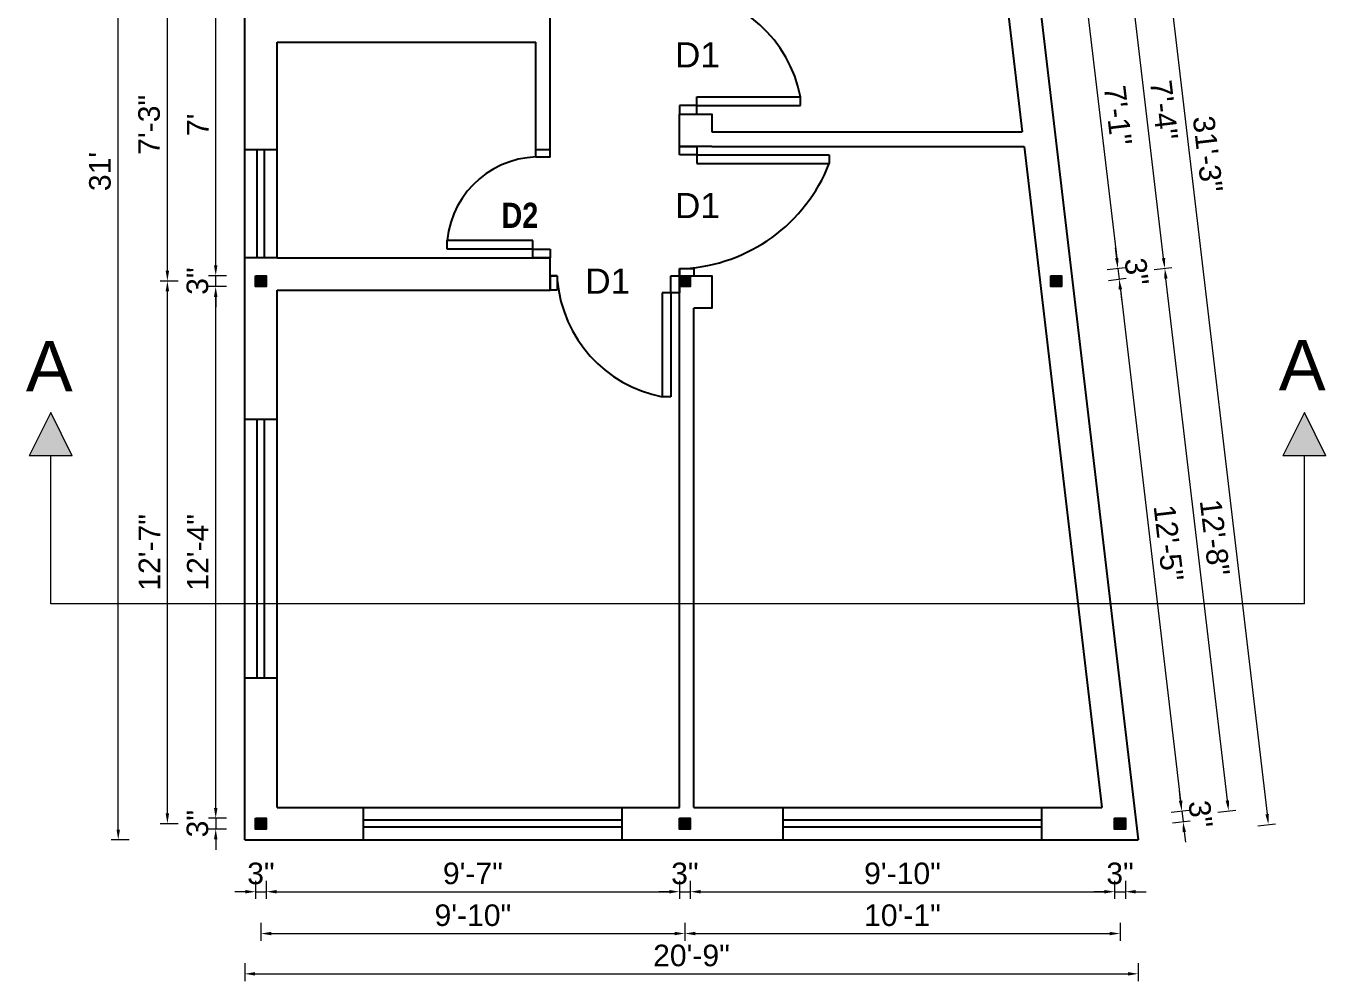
# Model space of a CAD drawing. Header units: inches. Extents: x 54699 to 80583, y -8431 to -3547.
# Drawn here: x 75926.8 to 76288.6, y -5179.6 to -4913.8 of the extents above; entities that cross this region are included whole.
import ezdxf

# ---------------------------------------------------------------- set-up
doc = ezdxf.new("R2010")
doc.units = ezdxf.units.IN
doc.header["$LTSCALE"] = 0.5
doc.header["$MEASUREMENT"] = 0
doc.header["$PDMODE"] = 66
doc.layers.add('DIMENSION', color=5, linetype='Continuous')
for name, color, linetype, lineweight in [('steps', 253, 'Continuous', 20), ('Toilet', 7, 'Continuous', 25), ('truss', 1, 'Continuous', 25)]:
    doc.layers.add(name, color=color, linetype=linetype, lineweight=lineweight)
doc.styles.add('Lettring Text', font='arial.ttf')
doc.styles.get("Standard").update_dxf_attribs({"font": 'arial.ttf'})
doc.dimstyles.new('Copy of Standard', dxfattribs={"dimtxt": 6, "dimasz": 2.875, "dimexe": 2, "dimexo": 4, "dimgap": 2, "dimtad": 1, "dimdec": 0, "dimrnd": 1, "dimzin": 0, "dimdsep": 46, "dimlunit": 4, "dimtxsty": 'Lettring Text', "dimcen": 0.1, "dimclrd": 7, "dimclre": 7, "dimclrt": 7, "dimazin": 0, "dimtfac": 0.645, "dimtdec": 0, "dimtmove": 1, "dimatfit": 0, "dimfxl": 3, "dimfxlon": 1, "dimtfillclr": 256, "dimtolj": 1, "dimtzin": 0, "dimlwd": -1, "dimlwe": -1, "dimarcsym": 2})
pattern_1 = [(45, (2058.74337, 0), (-0.08838834765, 0.08838834765), [])]
pattern_2 = [(45, (2059.24337, 0), (-0.08838834765, 0.08838834765), [])]

# ---------------------------------------------------------------- blocks, each defined once
blk = doc.blocks.new('*D989')
at = {"layer": 'Defpoints', "color": 0, "transparency": 16777216}
for p in [(75990.64, -5137.31), (75993.64, -5137.31), (75993.64, -5154.75)]:
    blk.add_point(p, dxfattribs=at)
at = {"layer": 'steps', "color": 7, "transparency": 16777216}
for p, q in [((75990.64, -5151.75), (75990.64, -5156.75)), ((75993.64, -5151.75), (75993.64, -5156.75)), ((75987.77, -5154.75), (75984.89, -5154.75)), ((75990.64, -5154.75), (75993.64, -5154.75)), ((75996.52, -5154.75), (75999.39, -5154.75))]:
    blk.add_line(p, q, dxfattribs=at)
for points in [[(75987.77, -5154.27), (75987.77, -5155.23), (75990.64, -5154.75)], [(75996.52, -5154.27), (75996.52, -5155.23), (75993.64, -5154.75)]]:
    blk.add_solid(points, dxfattribs=at)
at = {"layer": 'steps', "color": 7, "transparency": 16777216, "insert": (75992.14, -5149.69), "char_height": 6, "attachment_point": 5, "style": 'Lettring Text'}
blk.add_mtext('\\A1;3"', dxfattribs=at)
blk = doc.blocks.new('*D990')
at = {"layer": 'Defpoints', "color": 0, "transparency": 16777216}
for p in [(75993.64, -5137.31), (76108.64, -5137.31), (76108.64, -5154.75)]:
    blk.add_point(p, dxfattribs=at)
at = {"layer": 'steps', "color": 7, "transparency": 16777216}
for p, q in [((75993.64, -5151.75), (75993.64, -5156.75)), ((76108.64, -5151.75), (76108.64, -5156.75)), ((75996.52, -5154.75), (76105.77, -5154.75))]:
    blk.add_line(p, q, dxfattribs=at)
for points in [[(75996.52, -5154.27), (75996.52, -5155.23), (75993.64, -5154.75)], [(76105.77, -5154.27), (76105.77, -5155.23), (76108.64, -5154.75)]]:
    blk.add_solid(points, dxfattribs=at)
at = {"layer": 'steps', "color": 7, "transparency": 16777216, "insert": (76051.14, -5149.69), "char_height": 6, "attachment_point": 5, "style": 'Lettring Text'}
blk.add_mtext('\\A1;9\'-7"', dxfattribs=at)
blk = doc.blocks.new('*D991')
at = {"layer": 'Defpoints', "color": 0, "transparency": 16777216}
for p in [(76108.64, -5137.31), (76111.64, -5137.31), (76111.64, -5154.75)]:
    blk.add_point(p, dxfattribs=at)
at = {"layer": 'steps', "color": 7, "transparency": 16777216}
for p, q in [((76108.64, -5151.75), (76108.64, -5156.75)), ((76111.64, -5151.75), (76111.64, -5156.75)), ((76105.77, -5154.75), (76102.89, -5154.75)), ((76108.64, -5154.75), (76111.64, -5154.75)), ((76114.52, -5154.75), (76117.39, -5154.75))]:
    blk.add_line(p, q, dxfattribs=at)
for points in [[(76105.77, -5154.27), (76105.77, -5155.23), (76108.64, -5154.75)], [(76114.52, -5154.27), (76114.52, -5155.23), (76111.64, -5154.75)]]:
    blk.add_solid(points, dxfattribs=at)
at = {"layer": 'steps', "color": 7, "transparency": 16777216, "insert": (76110.14, -5149.69), "char_height": 6, "attachment_point": 5, "style": 'Lettring Text'}
blk.add_mtext('\\A1;3"', dxfattribs=at)
blk = doc.blocks.new('*D994')
at = {"layer": 'Defpoints', "color": 0, "transparency": 16777216}
for p in [(76111.64, -5137.31), (76229.76, -5137.31), (76229.76, -5154.75)]:
    blk.add_point(p, dxfattribs=at)
at = {"layer": 'steps', "color": 7, "transparency": 16777216}
for p, q in [((76111.64, -5151.75), (76111.64, -5156.75)), ((76229.76, -5151.75), (76229.76, -5156.75)), ((76114.52, -5154.75), (76226.89, -5154.75))]:
    blk.add_line(p, q, dxfattribs=at)
for points in [[(76114.52, -5154.27), (76114.52, -5155.23), (76111.64, -5154.75)], [(76226.89, -5154.27), (76226.89, -5155.23), (76229.76, -5154.75)]]:
    blk.add_solid(points, dxfattribs=at)
at = {"layer": 'steps', "color": 7, "transparency": 16777216, "insert": (76170.7, -5149.69), "char_height": 6, "attachment_point": 5, "style": 'Lettring Text'}
blk.add_mtext('\\A1;9\'-10"', dxfattribs=at)
blk = doc.blocks.new('*D995')
at = {"layer": 'Defpoints', "color": 0, "transparency": 16777216}
for p in [(76229.76, -5137.31), (76232.76, -5137.31), (76232.76, -5154.75)]:
    blk.add_point(p, dxfattribs=at)
at = {"layer": 'steps', "color": 7, "transparency": 16777216}
for p, q in [((76229.76, -5151.75), (76229.76, -5156.75)), ((76232.76, -5151.75), (76232.76, -5156.75)), ((76226.89, -5154.75), (76224.01, -5154.75)), ((76229.76, -5154.75), (76232.76, -5154.75)), ((76235.64, -5154.75), (76238.51, -5154.75))]:
    blk.add_line(p, q, dxfattribs=at)
for points in [[(76226.89, -5154.27), (76226.89, -5155.23), (76229.76, -5154.75)], [(76235.64, -5154.27), (76235.64, -5155.23), (76232.76, -5154.75)]]:
    blk.add_solid(points, dxfattribs=at)
at = {"layer": 'steps', "color": 7, "transparency": 16777216, "insert": (76231.26, -5149.69), "char_height": 6, "attachment_point": 5, "style": 'Lettring Text'}
blk.add_mtext('\\A1;3"', dxfattribs=at)
blk = doc.blocks.new('*D996')
at = {"layer": 'Defpoints', "color": 0, "transparency": 16777216}
for p in [(75992.14, -5135.81), (76110.14, -5135.81), (76110.14, -5166.39)]:
    blk.add_point(p, dxfattribs=at)
at = {"layer": 'steps', "color": 7, "transparency": 16777216}
for p, q in [((75992.14, -5163.39), (75992.14, -5168.39)), ((75995.02, -5166.39), (76107.27, -5166.39)), ((76110.14, -5163.39), (76110.14, -5168.39))]:
    blk.add_line(p, q, dxfattribs=at)
for points in [[(75995.02, -5165.91), (75995.02, -5166.87), (75992.14, -5166.39)], [(76107.27, -5165.91), (76107.27, -5166.87), (76110.14, -5166.39)]]:
    blk.add_solid(points, dxfattribs=at)
at = {"layer": 'steps', "color": 7, "transparency": 16777216, "insert": (76051.14, -5161.33), "char_height": 6, "attachment_point": 5, "style": 'Lettring Text'}
blk.add_mtext('\\A1;9\'-10"', dxfattribs=at)
blk = doc.blocks.new('*D997')
at = {"layer": 'Defpoints', "color": 0, "transparency": 16777216}
for p in [(76110.14, -5135.81), (76231.26, -5135.81), (76231.26, -5166.39)]:
    blk.add_point(p, dxfattribs=at)
at = {"layer": 'steps', "color": 7, "transparency": 16777216}
for p, q in [((76110.14, -5163.39), (76110.14, -5168.39)), ((76113.02, -5166.39), (76228.39, -5166.39)), ((76231.26, -5163.39), (76231.26, -5168.39))]:
    blk.add_line(p, q, dxfattribs=at)
for points in [[(76113.02, -5165.91), (76113.02, -5166.87), (76110.14, -5166.39)], [(76228.39, -5165.91), (76228.39, -5166.87), (76231.26, -5166.39)]]:
    blk.add_solid(points, dxfattribs=at)
at = {"layer": 'steps', "color": 7, "transparency": 16777216, "insert": (76170.7, -5161.33), "char_height": 6, "attachment_point": 5, "style": 'Lettring Text'}
blk.add_mtext('\\A1;10\'-1"', dxfattribs=at)
blk = doc.blocks.new('*D992')
at = {"layer": 'Defpoints', "color": 0, "transparency": 16777216}
for p in [(75987.64, -5140.31), (76236.32, -5140.31), (76236.32, -5177.6)]:
    blk.add_point(p, dxfattribs=at)
at = {"layer": 'steps', "color": 7, "transparency": 16777216}
for p, q in [((75987.64, -5174.6), (75987.64, -5179.6)), ((75990.52, -5177.6), (76233.45, -5177.6)), ((76236.32, -5174.6), (76236.32, -5179.6))]:
    blk.add_line(p, q, dxfattribs=at)
for points in [[(75990.52, -5177.12), (75990.52, -5178.08), (75987.64, -5177.6)], [(76233.45, -5177.12), (76233.45, -5178.08), (76236.32, -5177.6)]]:
    blk.add_solid(points, dxfattribs=at)
at = {"layer": 'steps', "color": 7, "transparency": 16777216, "insert": (76111.98, -5172.53), "char_height": 6, "attachment_point": 5, "style": 'Lettring Text'}
blk.add_mtext('\\A1;20\'-9"', dxfattribs=at)
blk = doc.blocks.new('*D993')
at = {"layer": 'Defpoints', "color": 0, "transparency": 16777216}
for p in [(75990.64, -5134.31), (75979.56, -5137.31), (75990.64, -5137.31)]:
    blk.add_point(p, dxfattribs=at)
at = {"layer": 'steps', "color": 7, "transparency": 16777216}
for p, q in [((75979.56, -5131.44), (75979.56, -5128.56)), ((75982.56, -5134.31), (75977.56, -5134.31)), ((75979.56, -5134.31), (75979.56, -5137.31)), ((75982.56, -5137.31), (75977.56, -5137.31)), ((75979.56, -5140.19), (75979.56, -5143.06))]:
    blk.add_line(p, q, dxfattribs=at)
for points in [[(75979.08, -5131.44), (75980.04, -5131.44), (75979.56, -5134.31)], [(75979.08, -5140.19), (75980.04, -5140.19), (75979.56, -5137.31)]]:
    blk.add_solid(points, dxfattribs=at)
at = {"layer": 'steps', "color": 7, "transparency": 16777216, "insert": (75974.49, -5135.81), "char_height": 6, "attachment_point": 5, "rotation": 90, "style": 'Lettring Text'}
blk.add_mtext('\\A1;3"', dxfattribs=at)
blk = doc.blocks.new('*D998')
at = {"layer": 'Defpoints', "color": 0, "transparency": 16777216}
for p in [(75979.56, -4986.31), (75990.64, -4986.31), (75990.64, -5134.31)]:
    blk.add_point(p, dxfattribs=at)
at = {"layer": 'steps', "color": 7, "transparency": 16777216}
for p, q in [((75982.56, -4986.31), (75977.56, -4986.31)), ((75979.56, -5131.44), (75979.56, -4989.19)), ((75982.56, -5134.31), (75977.56, -5134.31))]:
    blk.add_line(p, q, dxfattribs=at)
for points in [[(75979.08, -4989.19), (75980.04, -4989.19), (75979.56, -4986.31)], [(75979.08, -5131.44), (75980.04, -5131.44), (75979.56, -5134.31)]]:
    blk.add_solid(points, dxfattribs=at)
at = {"layer": 'steps', "color": 7, "transparency": 16777216, "insert": (75974.55, -5060.31), "char_height": 6, "attachment_point": 5, "rotation": 90, "style": 'Lettring Text'}
blk.add_mtext('\\A1;12\'-4"', dxfattribs=at)
blk = doc.blocks.new('*D999')
at = {"layer": 'Defpoints', "color": 0, "transparency": 16777216}
for p in [(75979.56, -4983.31), (75990.64, -4983.31), (75990.64, -4986.31)]:
    blk.add_point(p, dxfattribs=at)
at = {"layer": 'steps', "color": 7, "transparency": 16777216}
for p, q in [((75979.56, -4980.44), (75979.56, -4977.56)), ((75982.56, -4983.31), (75977.56, -4983.31)), ((75979.56, -4986.31), (75979.56, -4983.31)), ((75982.56, -4986.31), (75977.56, -4986.31)), ((75979.56, -4989.19), (75979.56, -4992.06))]:
    blk.add_line(p, q, dxfattribs=at)
for points in [[(75979.08, -4980.44), (75980.04, -4980.44), (75979.56, -4983.31)], [(75979.08, -4989.19), (75980.04, -4989.19), (75979.56, -4986.31)]]:
    blk.add_solid(points, dxfattribs=at)
at = {"layer": 'steps', "color": 7, "transparency": 16777216, "insert": (75974.49, -4984.81), "char_height": 6, "attachment_point": 5, "rotation": 90, "style": 'Lettring Text'}
blk.add_mtext('\\A1;3"', dxfattribs=at)
blk = doc.blocks.new('*D1000')
at = {"layer": 'Defpoints', "color": 0, "transparency": 16777216}
for p in [(75979.56, -4899.31), (75990.64, -4899.31), (75990.64, -4983.31)]:
    blk.add_point(p, dxfattribs=at)
at = {"layer": 'steps', "color": 7, "transparency": 16777216}
for p, q in [((75982.56, -4899.31), (75977.56, -4899.31)), ((75979.56, -4980.44), (75979.56, -4902.19)), ((75982.56, -4983.31), (75977.56, -4983.31))]:
    blk.add_line(p, q, dxfattribs=at)
for points in [[(75979.08, -4902.19), (75980.04, -4902.19), (75979.56, -4899.31)], [(75979.08, -4980.44), (75980.04, -4980.44), (75979.56, -4983.31)]]:
    blk.add_solid(points, dxfattribs=at)
at = {"layer": 'steps', "color": 7, "transparency": 16777216, "insert": (75974.56, -4941.31), "char_height": 6, "attachment_point": 5, "rotation": 90, "style": 'Lettring Text'}
blk.add_mtext("\\A1;7'", dxfattribs=at)
blk = doc.blocks.new('*D1004')
at = {"layer": 'Defpoints', "color": 0, "transparency": 16777216}
for p in [(75966.11, -4984.81), (75992.14, -4984.81), (75992.14, -5135.81)]:
    blk.add_point(p, dxfattribs=at)
at = {"layer": 'steps', "color": 7, "transparency": 16777216}
for p, q in [((75969.11, -4984.81), (75964.11, -4984.81)), ((75966.11, -5132.94), (75966.11, -4987.69)), ((75969.11, -5135.81), (75964.11, -5135.81))]:
    blk.add_line(p, q, dxfattribs=at)
for points in [[(75965.63, -4987.69), (75966.59, -4987.69), (75966.11, -4984.81)], [(75965.63, -5132.94), (75966.59, -5132.94), (75966.11, -5135.81)]]:
    blk.add_solid(points, dxfattribs=at)
at = {"layer": 'steps', "color": 7, "transparency": 16777216, "insert": (75961.1, -5060.31), "char_height": 6, "attachment_point": 5, "rotation": 90, "style": 'Lettring Text'}
blk.add_mtext('\\A1;12\'-7"', dxfattribs=at)
blk = doc.blocks.new('*D1005')
at = {"layer": 'Defpoints', "color": 0, "transparency": 16777216}
for p in [(75966.11, -4897.81), (75992.14, -4897.81), (75992.14, -4984.81)]:
    blk.add_point(p, dxfattribs=at)
at = {"layer": 'steps', "color": 7, "transparency": 16777216}
for p, q in [((75969.11, -4897.81), (75964.11, -4897.81)), ((75966.11, -4981.94), (75966.11, -4900.69)), ((75969.11, -4984.81), (75964.11, -4984.81))]:
    blk.add_line(p, q, dxfattribs=at)
for points in [[(75965.63, -4900.69), (75966.59, -4900.69), (75966.11, -4897.81)], [(75965.63, -4981.94), (75966.59, -4981.94), (75966.11, -4984.81)]]:
    blk.add_solid(points, dxfattribs=at)
at = {"layer": 'steps', "color": 7, "transparency": 16777216, "insert": (75961.04, -4941.31), "char_height": 6, "attachment_point": 5, "rotation": 90, "style": 'Lettring Text'}
blk.add_mtext('\\A1;7\'-3"', dxfattribs=at)
blk = doc.blocks.new('*D1007')
at = {"layer": 'Defpoints', "color": 0, "transparency": 16777216}
for p in [(75952.43, -4768.31), (75987.64, -4768.31), (75987.64, -5140.31)]:
    blk.add_point(p, dxfattribs=at)
at = {"layer": 'steps', "color": 7, "transparency": 16777216}
for p, q in [((75955.43, -4768.31), (75950.43, -4768.31)), ((75952.43, -5137.44), (75952.43, -4771.19)), ((75955.43, -5140.31), (75950.43, -5140.31))]:
    blk.add_line(p, q, dxfattribs=at)
for points in [[(75951.95, -4771.19), (75952.91, -4771.19), (75952.43, -4768.31)], [(75951.95, -5137.44), (75952.91, -5137.44), (75952.43, -5140.31)]]:
    blk.add_solid(points, dxfattribs=at)
at = {"layer": 'steps', "color": 7, "transparency": 16777216, "insert": (75947.36, -4954.31), "char_height": 6, "attachment_point": 5, "rotation": 90, "style": 'Lettring Text'}
blk.add_mtext("\\A1;31'", dxfattribs=at)
blk = doc.blocks.new('*D1008')
at = {"layer": 'Defpoints', "color": 0, "transparency": 16777216}
for p in [(76243.7, -4981.25), (76213.48, -4984.81), (76231.26, -5135.81)]:
    blk.add_point(p, dxfattribs=at)
at = {"layer": 'steps', "color": 7, "transparency": 16777216}
for p, q in [((76240.72, -4981.6), (76245.68, -4981.02)), ((76261.14, -5129.4), (76244.03, -4984.11)), ((76258.5, -5132.6), (76263.47, -5132.02))]:
    blk.add_line(p, q, dxfattribs=at)
for points in [[(76244.51, -4984.05), (76243.56, -4984.16), (76243.7, -4981.25)], [(76261.62, -5129.34), (76260.67, -5129.45), (76261.48, -5132.25)]]:
    blk.add_solid(points, dxfattribs=at)
at = {"layer": 'steps', "color": 7, "transparency": 16777216, "insert": (76257.62, -5056.16), "char_height": 6, "attachment_point": 5, "rotation": 276.7164, "style": 'Lettring Text'}
blk.add_mtext('\\A1;12\'-8"', dxfattribs=at)
blk = doc.blocks.new('*D976')
at = {"layer": 'Defpoints', "color": 0, "transparency": 16777216}
for p in [(76203.41, -4899.31), (76230.66, -4981.27), (76213.3, -4983.31)]:
    blk.add_point(p, dxfattribs=at)
at = {"layer": 'steps', "color": 7, "transparency": 16777216}
for p, q in [((76217.79, -4897.62), (76222.76, -4897.03)), ((76221.11, -4900.12), (76230.33, -4978.41)), ((76227.69, -4981.62), (76232.65, -4981.03))]:
    blk.add_line(p, q, dxfattribs=at)
for points in [[(76221.58, -4900.07), (76220.63, -4900.18), (76220.77, -4897.27)], [(76230.8, -4978.35), (76229.85, -4978.47), (76230.66, -4981.27)]]:
    blk.add_solid(points, dxfattribs=at)
at = {"layer": 'steps', "color": 7, "transparency": 16777216, "insert": (76230.7, -4938.68), "char_height": 6, "attachment_point": 5, "rotation": 276.7164, "style": 'Lettring Text'}
blk.add_mtext('\\A1;7\'-1"', dxfattribs=at)
blk = doc.blocks.new('*D977')
at = {"layer": 'Defpoints', "color": 0, "transparency": 16777216}
for p in [(76213.3, -4983.31), (76231.02, -4984.27), (76213.66, -4986.31)]:
    blk.add_point(p, dxfattribs=at)
at = {"layer": 'steps', "color": 7, "transparency": 16777216}
for p, q in [((76230.33, -4978.41), (76229.99, -4975.56)), ((76227.69, -4981.62), (76232.65, -4981.03)), ((76230.66, -4981.27), (76231.02, -4984.27)), ((76228.04, -4984.62), (76233, -4984.03)), ((76231.35, -4987.12), (76231.69, -4989.98))]:
    blk.add_line(p, q, dxfattribs=at)
for points in [[(76230.8, -4978.35), (76229.85, -4978.47), (76230.66, -4981.27)], [(76231.83, -4987.07), (76230.88, -4987.18), (76231.02, -4984.27)]]:
    blk.add_solid(points, dxfattribs=at)
at = {"layer": 'steps', "color": 7, "transparency": 16777216, "insert": (76235.87, -4982.17), "char_height": 6, "attachment_point": 5, "rotation": 276.7164, "style": 'Lettring Text'}
blk.add_mtext('\\A1;3"', dxfattribs=at)
blk = doc.blocks.new('*D978')
at = {"layer": 'Defpoints', "color": 0, "transparency": 16777216}
for p in [(76213.66, -4986.31), (76231.09, -5134.31), (76248.45, -5132.27)]:
    blk.add_point(p, dxfattribs=at)
at = {"layer": 'steps', "color": 7, "transparency": 16777216}
for p, q in [((76228.04, -4984.62), (76233, -4984.03)), ((76231.35, -4987.12), (76248.11, -5129.41)), ((76245.47, -5132.62), (76250.43, -5132.03))]:
    blk.add_line(p, q, dxfattribs=at)
for points in [[(76231.83, -4987.07), (76230.88, -4987.18), (76231.02, -4984.27)], [(76248.59, -5129.35), (76247.63, -5129.47), (76248.45, -5132.27)]]:
    blk.add_solid(points, dxfattribs=at)
at = {"layer": 'steps', "color": 7, "transparency": 16777216, "insert": (76244.76, -5057.67), "char_height": 6, "attachment_point": 5, "rotation": 276.7164, "style": 'Lettring Text'}
blk.add_mtext('\\A1;12\'-5"', dxfattribs=at)
blk = doc.blocks.new('*D979')
at = {"layer": 'Defpoints', "color": 0, "transparency": 16777216}
for p in [(76231.09, -5134.31), (76231.44, -5137.31), (76248.8, -5135.27)]:
    blk.add_point(p, dxfattribs=at)
at = {"layer": 'steps', "color": 7, "transparency": 16777216}
for p, q in [((76248.11, -5129.41), (76247.77, -5126.56)), ((76245.47, -5132.62), (76250.43, -5132.03)), ((76248.45, -5132.27), (76248.8, -5135.27)), ((76245.82, -5135.62), (76250.79, -5135.03)), ((76249.14, -5138.12), (76249.47, -5140.98))]:
    blk.add_line(p, q, dxfattribs=at)
for points in [[(76248.59, -5129.35), (76247.63, -5129.47), (76248.45, -5132.27)], [(76249.61, -5138.07), (76248.66, -5138.18), (76248.8, -5135.27)]]:
    blk.add_solid(points, dxfattribs=at)
at = {"layer": 'steps', "color": 7, "transparency": 16777216, "insert": (76253.65, -5133.17), "char_height": 6, "attachment_point": 5, "rotation": 276.7164, "style": 'Lettring Text'}
blk.add_mtext('\\A1;3"', dxfattribs=at)
blk = doc.blocks.new('*D1009')
at = {"layer": 'Defpoints', "color": 0, "transparency": 16777216}
for p in [(76233.45, -4894.25), (76203.24, -4897.81), (76213.48, -4984.81)]:
    blk.add_point(p, dxfattribs=at)
at = {"layer": 'steps', "color": 7, "transparency": 16777216}
for p, q in [((76230.47, -4894.6), (76235.44, -4894.02)), ((76243.36, -4978.4), (76233.79, -4897.11)), ((76240.72, -4981.6), (76245.68, -4981.02))]:
    blk.add_line(p, q, dxfattribs=at)
for points in [[(76234.26, -4897.05), (76233.31, -4897.16), (76233.45, -4894.25)], [(76243.84, -4978.34), (76242.89, -4978.45), (76243.7, -4981.25)]]:
    blk.add_solid(points, dxfattribs=at)
at = {"layer": 'steps', "color": 7, "transparency": 16777216, "insert": (76243.54, -4937.17), "char_height": 6, "attachment_point": 5, "rotation": 276.7164, "style": 'Lettring Text'}
blk.add_mtext('\\A1;7\'-4"', dxfattribs=at)
blk = doc.blocks.new('*D1010')
at = {"layer": 'Defpoints', "color": 0, "transparency": 16777216}
for p in [(76192.52, -4768.31), (76272.55, -5136.05), (76236.32, -5140.31)]:
    blk.add_point(p, dxfattribs=at)
at = {"layer": 'steps', "color": 7, "transparency": 16777216}
for p, q in [((76225.76, -4764.4), (76230.72, -4763.81)), ((76229.07, -4766.9), (76272.21, -5133.19)), ((76269.57, -5136.4), (76274.53, -5135.81))]:
    blk.add_line(p, q, dxfattribs=at)
for points in [[(76229.55, -4766.84), (76228.6, -4766.96), (76228.74, -4764.05)], [(76272.68, -5133.13), (76271.73, -5133.25), (76272.55, -5136.05)]]:
    blk.add_solid(points, dxfattribs=at)
at = {"layer": 'steps', "color": 7, "transparency": 16777216, "insert": (76255.67, -4949.45), "char_height": 6, "attachment_point": 5, "rotation": 276.7164, "style": 'Lettring Text'}
blk.add_mtext('\\A1;31\'-3"', dxfattribs=at)

msp = doc.modelspace()

# ---------------------------------------------------------------- hatches: boundary and pattern name
at = {"linetype": 'ByBlock', "lineweight": 5}
for points in [[(75933.64, -5021.42), (75939.64, -5033.42), (75927.64, -5033.42)], [(76282.58, -5021.42), (76288.58, -5033.42), (76276.58, -5033.42)]]:
    msp.add_hatch(color=7, dxfattribs=at).paths.add_polyline_path(points)
at = {"layer": 'Toilet'}
h = msp.add_hatch(dxfattribs=at)
h.set_pattern_fill('ANSI31', color=256)
h.set_pattern_definition(pattern_2)
h.paths.add_polyline_path([(75993.64, -4983.31), (75990.64, -4983.31), (75990.64, -4986.31), (75993.64, -4986.31)])
h = msp.add_hatch(dxfattribs=at)
h.set_pattern_fill('ANSI31', color=256)
h.set_pattern_definition(pattern_1)
h.paths.add_polyline_path([(76111.64, -4983.31), (76108.64, -4983.31), (76108.64, -4986.31), (76111.64, -4986.31)])
h = msp.add_hatch(dxfattribs=at)
h.set_pattern_fill('ANSI31', color=256)
h.set_pattern_definition(pattern_2)
h.paths.add_polyline_path([(76214.98, -4983.31), (76211.98, -4983.31), (76211.98, -4986.31), (76214.98, -4986.31)])
h = msp.add_hatch(dxfattribs=at)
h.set_pattern_fill('ANSI31', color=256)
h.set_pattern_definition(pattern_2)
h.paths.add_polyline_path([(75993.64, -5134.31), (75990.64, -5134.31), (75990.64, -5137.31), (75993.64, -5137.31)])
h = msp.add_hatch(dxfattribs=at)
h.set_pattern_fill('ANSI31', color=256)
h.set_pattern_definition(pattern_1)
h.paths.add_polyline_path([(76111.64, -5137.31), (76111.64, -5134.31), (76108.64, -5134.31), (76108.64, -5137.31)])
h = msp.add_hatch(dxfattribs=at)
h.set_pattern_fill('ANSI31', color=256)
h.set_pattern_definition(pattern_2)
h.paths.add_polyline_path([(76232.76, -5134.31), (76229.76, -5134.31), (76229.76, -5137.31), (76232.76, -5137.31)])

# ---------------------------------------------------------------- linework, layer by layer
at = {"color": 7, "linetype": 'ByBlock', "lineweight": 5}
for p, q in [((75933.64, -5021.42), (75927.64, -5033.42)), ((75939.64, -5033.42), (75933.64, -5021.42)), ((76282.58, -5021.42), (76276.58, -5033.42)), ((76288.58, -5033.42), (76282.58, -5021.42)), ((75939.64, -5033.42), (75927.64, -5033.42)), ((75933.64, -5074.59), (75933.64, -5033.42)), ((76288.58, -5033.42), (76276.58, -5033.42)), ((76282.58, -5074.59), (76282.58, -5033.42)), ((76282.58, -5074.59), (75933.64, -5074.59))]:
    msp.add_line(p, q, dxfattribs=at)
at = {"layer": 'DIMENSION', "ltscale": 7}
for p, q in [((76113.44, -4933.51), (76142.32, -4933.51)), ((76113.44, -4935.91), (76113.44, -4933.51)), ((76142.32, -4935.91), (76142.32, -4933.51)), ((76113.44, -4935.91), (76108.64, -4935.91)), ((76108.64, -4935.91), (76108.64, -4938.31)), ((76108.64, -4938.31), (76113.44, -4938.31)), ((76113.44, -4935.91), (76142.32, -4935.91)), ((76113.44, -4938.31), (76113.44, -4935.91)), ((75996.64, -4948.31), (75987.64, -4948.31)), ((75991.14, -4978.31), (75991.14, -4948.31)), ((75993.14, -4978.31), (75993.14, -4948.31)), ((76068.64, -4950.31), (76068.64, -4948.31)), ((76072.64, -4950.31), (76072.64, -4948.31)), ((76108.64, -4949.71), (76108.64, -4947.31)), ((76108.64, -4947.31), (76113.44, -4947.31)), ((76113.44, -4949.71), (76108.64, -4949.71)), ((76113.44, -4947.31), (76113.44, -4949.71)), ((76113.44, -4949.71), (76150.32, -4949.71)), ((76113.44, -4949.71), (76113.44, -4952.11)), ((76150.32, -4949.71), (76150.32, -4952.11)), ((76072.64, -4950.31), (76068.64, -4950.31)), ((76113.44, -4952.11), (76150.32, -4952.11)), ((76067.84, -4973.51), (76043.97, -4973.51)), ((76043.97, -4975.91), (76043.97, -4973.51)), ((76067.84, -4975.91), (76067.84, -4973.51)), ((75996.64, -4978.31), (75987.64, -4978.31)), ((76067.84, -4975.91), (76043.97, -4975.91)), ((76067.84, -4978.31), (76067.84, -4975.91)), ((76067.84, -4975.91), (76072.64, -4975.91)), ((76072.64, -4978.31), (76067.84, -4978.31)), ((76072.64, -4975.91), (76072.64, -4978.31)), ((76108.64, -4981.31), (76112.64, -4981.31)), ((76108.64, -4981.31), (76108.64, -4983.31)), ((76112.64, -4981.31), (76112.64, -4983.31)), ((76074.64, -4983.31), (76072.64, -4983.31)), ((76074.64, -4983.31), (76074.64, -4987.31)), ((76106.24, -4988.11), (76106.24, -4983.31)), ((76106.24, -4983.31), (76108.64, -4983.31)), ((76108.64, -4983.31), (76108.64, -4988.11)), ((76074.64, -4987.31), (76072.64, -4987.31)), ((76103.84, -4988.11), (76103.84, -5016.99)), ((76106.24, -4988.11), (76103.84, -4988.11)), ((76106.24, -4988.11), (76106.24, -5016.99)), ((76108.64, -4988.11), (76106.24, -4988.11)), ((76106.24, -5016.99), (76103.84, -5016.99)), ((75996.64, -5023.31), (75987.64, -5023.31)), ((75991.14, -5095.31), (75991.14, -5023.31)), ((75993.14, -5095.31), (75993.14, -5023.31)), ((75996.64, -5095.31), (75987.64, -5095.31)), ((76020.64, -5131.31), (76020.64, -5140.31)), ((76092.64, -5131.31), (76092.64, -5140.31)), ((76137.42, -5131.31), (76137.42, -5140.31)), ((76209.42, -5131.31), (76209.42, -5140.31)), ((76092.64, -5134.81), (76020.64, -5134.81)), ((76092.64, -5136.81), (76020.64, -5136.81)), ((76209.42, -5134.81), (76137.42, -5134.81)), ((76209.42, -5136.81), (76137.42, -5136.81))]:
    msp.add_line(p, q, dxfattribs=at)
for centre, radius, start, end in [((76106.75, -4940.4), 36.23, 10.9657, 84.9754), ((76069.57, -4975.97), 25.72, 86.0106, 174.5071), ((76107.33, -4935.18), 46.21, 273.2197, 338.5019), ((76110.73, -4981.42), 36.23, 185.0246, 259.0343)]:
    msp.add_arc(centre, radius, start, end, dxfattribs=at)
at = {"layer": 'Toilet'}
for p, q in [((75987.64, -5140.31), (75987.64, -4768.31)), ((76192.52, -4768.31), (76236.32, -5140.31)), ((76184.51, -4777.31), (76204.06, -4943.31)), ((76072.64, -4948.31), (76072.64, -4909.31)), ((75996.64, -4978.31), (75996.64, -4918.31)), ((75996.64, -4918.31), (76068.64, -4918.31)), ((76068.64, -4948.31), (76068.64, -4918.31)), ((76117.64, -4943.31), (76204.06, -4943.31)), ((76072.64, -4948.31), (76068.64, -4948.31)), ((76117.64, -4947.31), (76204.53, -4947.31)), ((76204.53, -4947.31), (76226.2, -5131.31)), ((75996.64, -4978.31), (76072.64, -4978.31)), ((76072.64, -4987.31), (76072.64, -4978.31)), ((76108.64, -4983.31), (76108.64, -4981.31)), ((76108.64, -4981.31), (76112.64, -4981.31)), ((76072.64, -4983.31), (76074.64, -4983.31)), ((76108.64, -4983.31), (76112.64, -4983.31)), ((75996.64, -5131.31), (75996.64, -4987.31)), ((75996.64, -4987.31), (76072.64, -4987.31)), ((76108.64, -5131.31), (76108.64, -4992.31)), ((76112.64, -5131.31), (76112.64, -4992.31)), ((75996.64, -5131.31), (76108.64, -5131.31)), ((76112.64, -5131.31), (76226.2, -5131.31)), ((75987.64, -5140.31), (76236.32, -5140.31))]:
    msp.add_line(p, q, dxfattribs=at)
for points in [[(76117.64, -4947.31), (76108.64, -4947.31), (76108.64, -4938.31), (76117.64, -4938.31), (76117.64, -4943.31)], [(76108.64, -4992.31), (76108.64, -4983.31), (76117.64, -4983.31), (76117.64, -4992.31), (76112.64, -4992.31)]]:
    msp.add_lwpolyline(points, dxfattribs=at)
for points in [[(75990.64, -4983.31), (75993.64, -4983.31), (75993.64, -4986.31), (75990.64, -4986.31)], [(76108.64, -4983.31), (76111.64, -4983.31), (76111.64, -4986.31), (76108.64, -4986.31)], [(76211.98, -4983.31), (76214.98, -4983.31), (76214.98, -4986.31), (76211.98, -4986.31)], [(75990.64, -5134.31), (75993.64, -5134.31), (75993.64, -5137.31), (75990.64, -5137.31)], [(76108.64, -5134.31), (76111.64, -5134.31), (76111.64, -5137.31), (76108.64, -5137.31)], [(76229.76, -5134.31), (76232.76, -5134.31), (76232.76, -5137.31), (76229.76, -5137.31)]]:
    msp.add_lwpolyline(points, close=True, dxfattribs=at)
at = {"layer": 'truss', "ltscale": 7}
for p, q in [((76108.64, -4935.91), (76108.64, -4938.31)), ((76108.64, -4938.31), (76112.64, -4938.31)), ((76072.64, -4948.31), (76068.64, -4948.31)), ((76108.64, -4947.31), (76112.64, -4947.31)), ((76108.64, -4949.71), (76108.64, -4947.31)), ((76072.64, -4978.31), (76068.64, -4978.31)), ((76072.64, -4975.91), (76072.64, -4978.31)), ((76072.64, -4983.31), (76072.64, -4987.31)), ((76106.24, -4983.31), (76108.64, -4983.31)), ((76108.64, -4983.31), (76112.64, -4983.31)), ((76108.64, -4983.31), (76108.64, -4987.31))]:
    msp.add_line(p, q, dxfattribs=at)

# ---------------------------------------------------------------- texts
at = {"color": 7, "linetype": 'ByBlock', "lineweight": 5, "char_height": 14, "width": 26.5803, "attachment_point": 3}
for insert in [(75939.76, -5001.49), (76288.49, -5001.19)]:
    msp.add_mtext('A', dxfattribs=dict(at, insert=insert))
at = {"layer": 'steps', "color": 7, "ltscale": 0.3, "char_height": 7}
for insert, attachment_point in [((76113.64, -4918.34), 2), ((76113.64, -4967.28), 8), ((76088.67, -4988.31), 8)]:
    msp.add_mtext_dynamic_manual_height_columns('{\\W1;D1}', width=18.6213, gutter_width=40, heights=[0], dxfattribs=dict(at, insert=insert, attachment_point=attachment_point))
at = {"layer": 'steps', "color": 7, "ltscale": 0.3, "insert": (76064.22, -4963), "char_height": 7, "width": 55.268, "attachment_point": 2}
msp.add_mtext('{\\fTechnic|b1|i0|c2|p2;D2}', dxfattribs=at)

# ---------------------------------------------------------------- dimensions: what is measured, and where the dimension line sits
at = {"layer": 'steps'}
for p1, p2, distance, picture, middle in [((76192.52, -4768.31), (76236.32, -5140.31), 36.47, '*D1010', (76255.67, -4949.45)), ((76231.26, -5135.81), (76213.48, -4984.81), -30.43, '*D1008', (76257.62, -5056.16))]:
    dim = msp.add_aligned_dim(p1=p1, p2=p2, distance=distance, dimstyle='Copy of Standard', dxfattribs=at)
    dim.commit()
    dim.dimension.update_dxf_attribs({"geometry": picture, "text_midpoint": middle})
for base, p1, p2, angle, picture, middle in [((75952.43, -4768.31), (75987.64, -5140.31), (75987.64, -4768.31), 90, '*D1007', (75947.36, -4954.31)), ((76233.45, -4894.25), (76213.48, -4984.81), (76203.24, -4897.81), 276.7164, '*D1009', (76243.54, -4937.17)), ((75966.11, -4897.81), (75992.14, -4984.81), (75992.14, -4897.81), 90, '*D1005', (75961.04, -4941.31)), ((76230.66, -4981.27), (76203.41, -4899.31), (76213.3, -4983.31), 96.7164, '*D976', (76230.7, -4938.68)), ((75979.56, -4899.31), (75990.64, -4983.31), (75990.64, -4899.31), 90, '*D1000', (75974.56, -4941.31)), ((75966.11, -4984.81), (75992.14, -5135.81), (75992.14, -4984.81), 90, '*D1004', (75961.1, -5060.31)), ((76248.45, -5132.27), (76213.66, -4986.31), (76231.09, -5134.31), 96.7164, '*D978', (76244.76, -5057.67)), ((75979.56, -4986.31), (75990.64, -5134.31), (75990.64, -4986.31), 90, '*D998', (75974.55, -5060.31))]:
    dim = msp.add_linear_dim(base=base, p1=p1, p2=p2, angle=angle, dimstyle='Copy of Standard', dxfattribs=at)
    dim.commit()
    dim.dimension.update_dxf_attribs({"geometry": picture, "text_midpoint": middle})
for base, p1, p2, angle, picture, middle in [((75979.56, -4983.31), (75990.64, -4986.31), (75990.64, -4983.31), 90, '*D999', (75979.56, -4984.81)), ((76231.02, -4984.27), (76213.3, -4983.31), (76213.66, -4986.31), 96.7164, '*D977', (76230.84, -4982.77)), ((76248.8, -5135.27), (76231.09, -5134.31), (76231.44, -5137.31), 96.7164, '*D979', (76248.62, -5133.77)), ((75979.56, -5137.31), (75990.64, -5134.31), (75990.64, -5137.31), 90, '*D993', (75979.56, -5135.81))]:
    dim = msp.add_linear_dim(base=base, p1=p1, p2=p2, angle=angle, dimstyle='Copy of Standard', dxfattribs=at)
    dim.commit()
    dim.dimension.update_dxf_attribs({"geometry": picture, "text_midpoint": middle, "dimtype": 160})
for base, p1, p2, picture, middle in [((75993.64, -5154.75), (75990.64, -5137.31), (75993.64, -5137.31), '*D989', (75992.14, -5154.75)), ((76111.64, -5154.75), (76108.64, -5137.31), (76111.64, -5137.31), '*D991', (76110.14, -5154.75)), ((76232.76, -5154.75), (76229.76, -5137.31), (76232.76, -5137.31), '*D995', (76231.26, -5154.75))]:
    dim = msp.add_linear_dim(base=base, p1=p1, p2=p2, dimstyle='Copy of Standard', dxfattribs=at)
    dim.commit()
    dim.dimension.update_dxf_attribs({"geometry": picture, "text_midpoint": middle, "dimtype": 160})
for base, p1, p2, picture, middle in [((76110.14, -5166.39), (75992.14, -5135.81), (76110.14, -5135.81), '*D996', (76051.14, -5161.33)), ((76108.64, -5154.75), (75993.64, -5137.31), (76108.64, -5137.31), '*D990', (76051.14, -5149.69)), ((76231.26, -5166.39), (76110.14, -5135.81), (76231.26, -5135.81), '*D997', (76170.7, -5161.33)), ((76229.76, -5154.75), (76111.64, -5137.31), (76229.76, -5137.31), '*D994', (76170.7, -5149.69)), ((76236.32, -5177.6), (75987.64, -5140.31), (76236.32, -5140.31), '*D992', (76111.98, -5172.53))]:
    dim = msp.add_linear_dim(base=base, p1=p1, p2=p2, dimstyle='Copy of Standard', dxfattribs=at)
    dim.commit()
    dim.dimension.update_dxf_attribs({"geometry": picture, "text_midpoint": middle})

doc.saveas('drawing.dxf')
